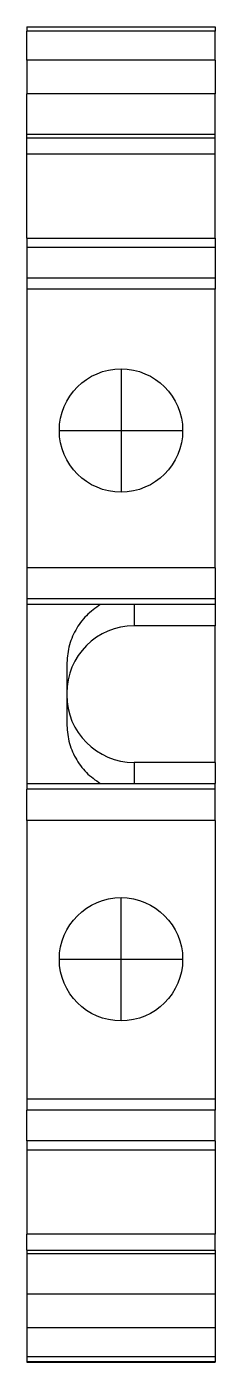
# Model space of a CAD drawing. Header units: millimetres. Extents: x 0 to 7.2, y 0 to 51.
import ezdxf

# ---------------------------------------------------------------- set-up
doc = ezdxf.new("R2010")
doc.units = ezdxf.units.MM
doc.linetypes.add('DOT_CENTER', pattern=[14, 12, -1, 0, -1])
doc.layers.add('1', color=3, linetype='Continuous')

# ---------------------------------------------------------------- blocks, each defined once
blk = doc.blocks.new('3001501_UK_3_N-select__2', base_point=(-189.1, 64.9))
at = {"color": 7, "linetype": 'Continuous'}
for p, q in [((-189.075, 70.05), (-189.1, 70.05)), ((-189.1, 70.05), (-189.1, 64.05)), ((-188.929, 70.05), (-189.075, 70.05)), ((-189.075, 70.05), (-189.075, 64.05)), ((-188.004, 70.05), (-188.929, 70.05)), ((-186.934, 70.05), (-188.004, 70.05)), ((-185.642, 70.05), (-186.934, 70.05)), ((-185.534, 70.05), (-185.642, 70.05)), ((-185.534, 70.05), (-185.016, 70.05)), ((-185.534, 70.05), (-185.534, 64.05)), ((-182.339, 70.05), (-185.016, 70.05)), ((-185.016, 64.05), (-185.016, 70.05)), ((-182.339, 70.05), (-182.339, 64.05)), ((-182.046, 70.05), (-182.339, 70.05)), ((-182.046, 70.05), (-181.071, 70.05)), ((-180.718, 70.05), (-181.071, 70.05)), ((-171.848, 70.05), (-180.718, 70.05)), ((-171.848, 70.05), (-170.857, 70.05)), ((-170.675, 70.05), (-170.857, 70.05)), ((-164.975, 70.05), (-170.675, 70.05)), ((-170.675, 70.05), (-170.675, 64.05)), ((-164.793, 70.05), (-164.975, 70.05)), ((-164.975, 64.05), (-164.975, 70.05)), ((-163.802, 70.05), (-164.793, 70.05)), ((-154.932, 70.05), (-163.802, 70.05)), ((-154.579, 70.05), (-154.932, 70.05)), ((-153.604, 70.05), (-154.579, 70.05)), ((-153.311, 70.05), (-153.604, 70.05)), ((-153.311, 70.05), (-150.634, 70.05)), ((-153.311, 70.05), (-153.311, 64.05)), ((-150.634, 64.05), (-150.634, 70.05)), ((-150.634, 70.05), (-150.116, 70.05)), ((-150.116, 70.05), (-150.116, 64.05)), ((-150.116, 70.05), (-150.008, 70.05)), ((-150.008, 70.05), (-148.716, 70.05)), ((-147.646, 70.05), (-148.716, 70.05)), ((-147.646, 70.05), (-146.721, 70.05)), ((-146.575, 70.05), (-146.721, 70.05)), ((-146.575, 70.05), (-146.575, 64.05)), ((-167.85, 68.779), (-168.749, 68.779)), ((-167.8, 68.779), (-167.85, 68.779)), ((-166.901, 68.779), (-167.8, 68.779)), ((-170, 64.05), (-170, 66.629)), ((-165.65, 64.05), (-165.65, 66.629)), ((-189.075, 64.05), (-189.1, 64.05)), ((-188.929, 64.05), (-189.075, 64.05)), ((-188.004, 64.05), (-188.929, 64.05)), ((-186.934, 64.05), (-188.004, 64.05)), ((-185.642, 64.05), (-186.934, 64.05)), ((-185.534, 64.05), (-185.642, 64.05)), ((-185.534, 64.05), (-185.016, 64.05)), ((-182.339, 64.05), (-185.016, 64.05)), ((-182.046, 64.05), (-182.339, 64.05)), ((-182.046, 64.05), (-181.071, 64.05)), ((-180.718, 64.05), (-181.071, 64.05)), ((-171.848, 64.05), (-180.718, 64.05)), ((-171.848, 64.05), (-170.857, 64.05)), ((-170.857, 64.05), (-170.675, 64.05)), ((-170, 64.05), (-170.675, 64.05)), ((-170, 64.05), (-165.65, 64.05)), ((-164.975, 64.05), (-165.65, 64.05)), ((-164.793, 64.05), (-164.975, 64.05)), ((-163.802, 64.05), (-164.793, 64.05)), ((-163.802, 64.05), (-154.932, 64.05)), ((-154.579, 64.05), (-154.932, 64.05)), ((-153.604, 64.05), (-154.579, 64.05)), ((-153.311, 64.05), (-153.604, 64.05)), ((-153.311, 64.05), (-150.634, 64.05)), ((-150.634, 64.05), (-150.116, 64.05)), ((-150.116, 64.05), (-150.008, 64.05)), ((-150.008, 64.05), (-148.716, 64.05)), ((-147.646, 64.05), (-148.716, 64.05)), ((-147.646, 64.05), (-146.721, 64.05)), ((-146.575, 64.05), (-146.721, 64.05))]:
    blk.add_line(p, q, dxfattribs=at)
at = {"color": 2, "linetype": 'Continuous'}
for p, q in [((-188.929, 64.05), (-188.929, 70.05)), ((-188.004, 64.05), (-188.004, 70.05)), ((-186.934, 64.05), (-186.934, 70.05)), ((-185.642, 64.05), (-185.642, 70.05)), ((-182.046, 64.05), (-182.046, 70.05)), ((-181.071, 64.05), (-181.071, 70.05)), ((-180.718, 64.05), (-180.718, 70.05)), ((-171.848, 64.05), (-171.848, 70.05)), ((-170.857, 64.05), (-170.857, 70.05)), ((-164.793, 64.05), (-164.793, 70.05)), ((-163.802, 64.05), (-163.802, 70.05)), ((-154.932, 64.05), (-154.932, 70.05)), ((-154.579, 64.05), (-154.579, 70.05)), ((-153.604, 64.05), (-153.604, 70.05)), ((-150.008, 64.05), (-150.008, 70.05)), ((-148.716, 64.05), (-148.716, 70.05)), ((-147.646, 64.05), (-147.646, 70.05)), ((-146.721, 64.05), (-146.721, 70.05)), ((-170, 66.629), (-170.675, 66.629)), ((-164.975, 66.629), (-165.65, 66.629))]:
    blk.add_line(p, q, dxfattribs=at)
for centre in [(-176.268, 67.05), (-159.432, 67.05)]:
    blk.add_circle(centre, 1.962)
at = {"color": 7, "linetype": 'Continuous'}
for centre, start, end in [((-167.85, 66.629), 90, 180), ((-167.8, 66.629), 0, 90)]:
    blk.add_arc(centre, 2.15, start, end, dxfattribs=at)
for points, knots in [([(-168.749, 68.779), (-168.943, 68.765), (-169.33, 68.737), (-169.87, 68.512), (-170.343, 68.175), (-170.565, 67.862), (-170.675, 67.707)], [0, 0, 0, 0, 0.579844, 1.157173, 1.73012, 2.297958, 2.297958, 2.297958, 2.297958]), ([(-164.975, 67.707), (-165.085, 67.862), (-165.307, 68.175), (-165.78, 68.512), (-166.32, 68.737), (-166.707, 68.765), (-166.901, 68.779)], [0, 0, 0, 0, 0.567838, 1.140785, 1.718114, 2.297958, 2.297958, 2.297958, 2.297958])]:
    blk.add_open_spline(points, degree=3, knots=knots, dxfattribs=at)
at = {"layer": '1', "color": 2, "linetype": 'DOT_CENTER'}
for p, q in [((-176.268, 69.012), (-176.268, 65.087)), ((-159.432, 69.012), (-159.432, 65.087)), ((-178.231, 67.05), (-174.306, 67.05)), ((-157.469, 67.05), (-161.394, 67.05))]:
    blk.add_line(p, q, dxfattribs=at)
blk = doc.blocks.new('UK3N', base_point=(-167.838, 67.475))
blk.add_blockref('3001501_UK_3_N-select__2', (-189.1, 64.9))

msp = doc.modelspace()

# ---------------------------------------------------------------- block references
at = {"xscale": 1.199999999997089, "yscale": 1.199999999997089, "zscale": 1.199999999997089, "rotation": 90}
msp.add_blockref('UK3N', (3.09, 25.515), dxfattribs=at)

doc.saveas('drawing.dxf')
